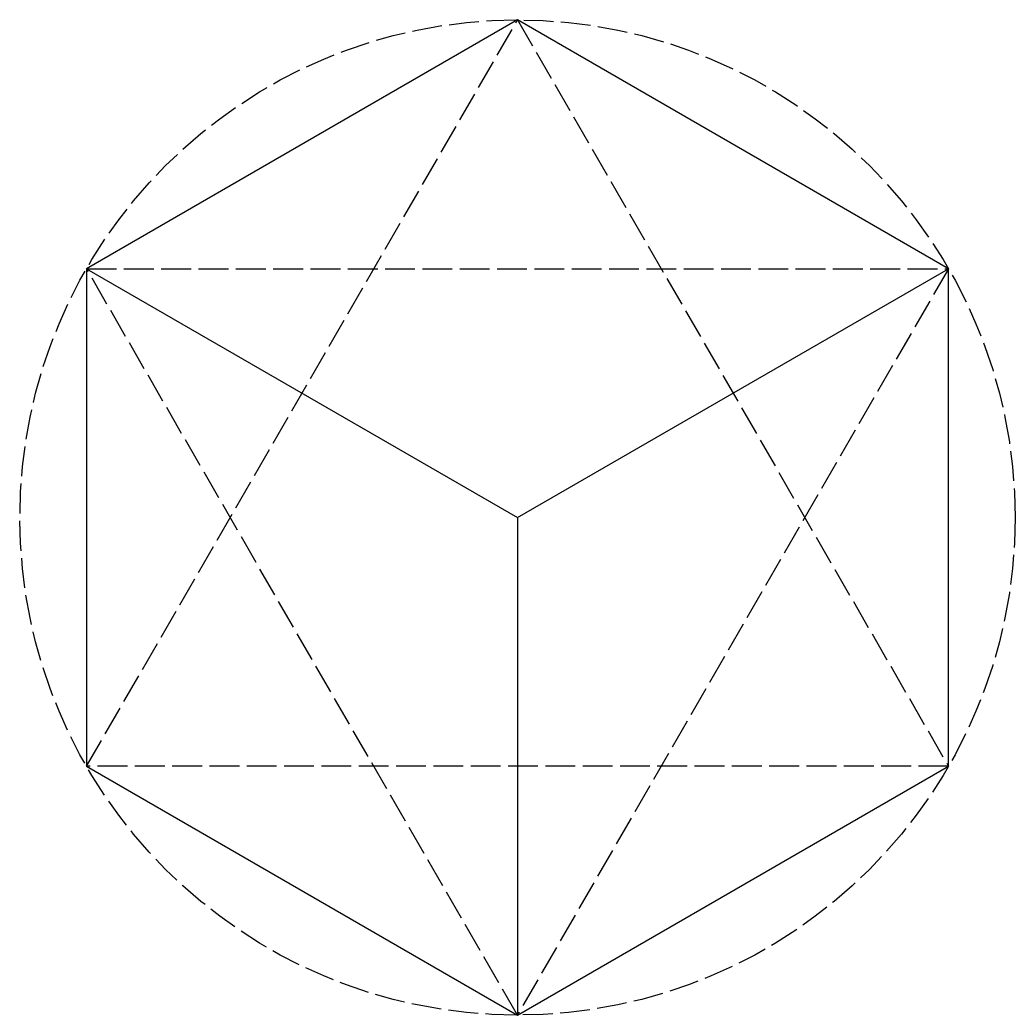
# Model space of a CAD drawing. Header units: millimetres. Extents: x 10 to 30, y 10 to 30.
import ezdxf

# ---------------------------------------------------------------- set-up
doc = ezdxf.new("R2010")
doc.units = ezdxf.units.MM
doc.header["$LTSCALE"] = 0.05
doc.linetypes.add('ACAD_ISO02W100', pattern=[15, 12, -3])
doc.layers.add('0-Object', color=7, linetype='Continuous', lineweight=30)
doc.layers.add('0-Sketch', color=32, linetype='ACAD_ISO02W100')

msp = doc.modelspace()

# ---------------------------------------------------------------- linework, layer by layer
at = {"layer": '0-Object'}
for p, q in [((11.34, 25), (20, 20)), ((20, 20), (28.66, 25)), ((20, 20), (20, 10))]:
    msp.add_line(p, q, dxfattribs=at)
msp.add_lwpolyline([(20, 30), (11.34, 25), (11.34, 15), (20, 10), (28.66, 15), (28.66, 25)], close=True, dxfattribs=at)
at = {"layer": '0-Sketch'}
for p, q in [((11.34, 15), (20, 30)), ((20, 30), (28.66, 15)), ((20, 10), (11.34, 25)), ((11.34, 25), (28.66, 25)), ((28.66, 25), (20, 10)), ((28.66, 15), (11.34, 15))]:
    msp.add_line(p, q, dxfattribs=at)
msp.add_circle((20, 20), 10, dxfattribs=at)

doc.saveas('drawing.dxf')
